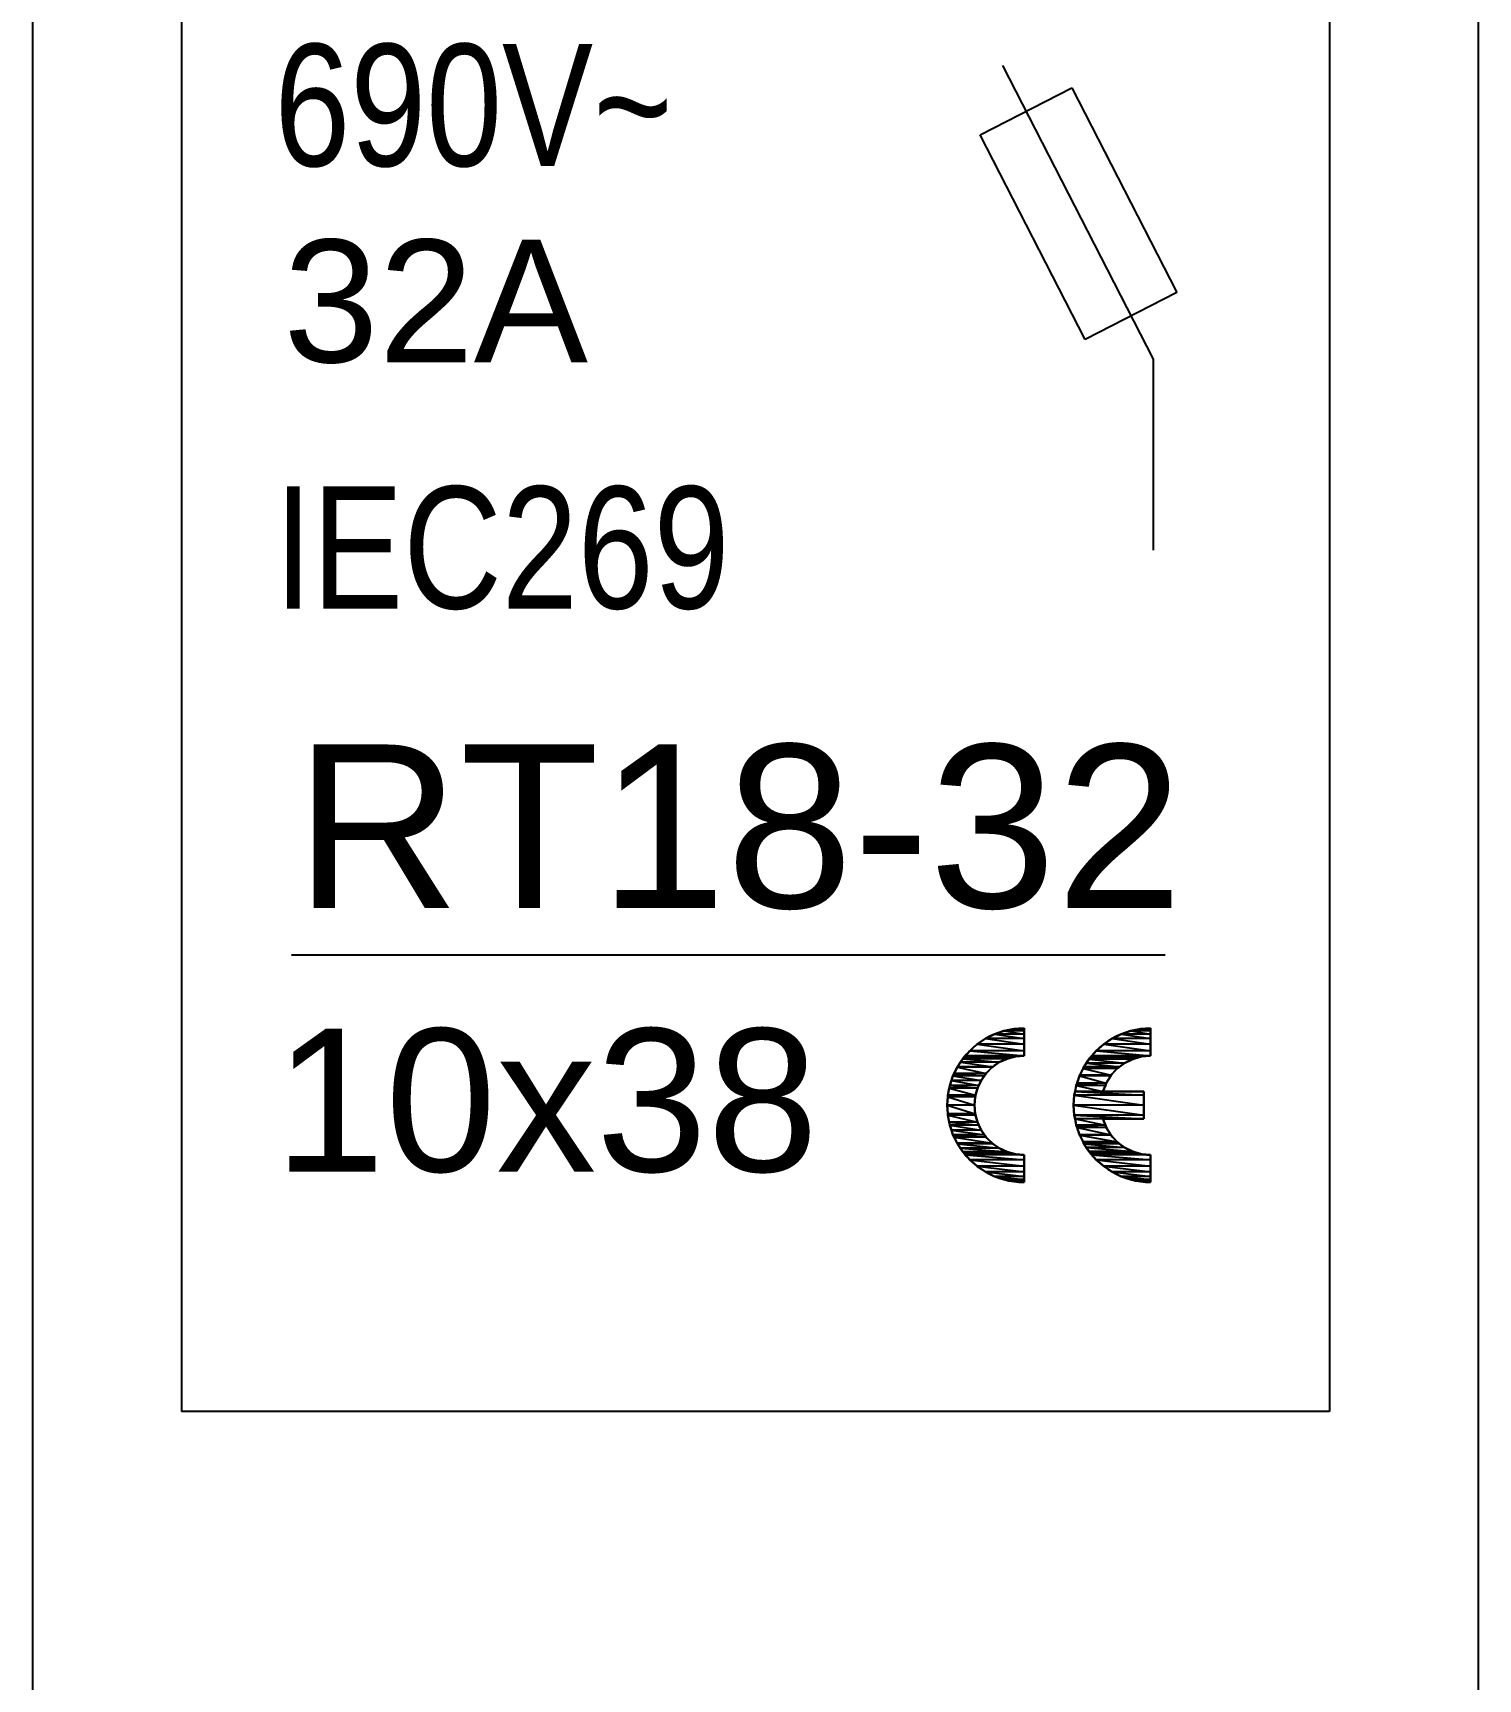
# Model space of a CAD drawing. Header units: millimetres. Extents: x 165 to 751, y 216 to 334.
# Drawn here: x 197.13 to 215.11, y 242.07 to 262.54 of the extents above; entities that cross this region are included whole.
import ezdxf

# ---------------------------------------------------------------- set-up
doc = ezdxf.new("R2010")
doc.units = ezdxf.units.MM
doc.layers.add('DUT', color=7, linetype='Continuous')
doc.styles.add('ARIAL', font='arial.ttf')

# ---------------------------------------------------------------- blocks, each defined once
blk = doc.blocks.new('*U1905')
for p, q in [((-8.986, 0), (-8.986, 79.4816)), ((8.986, 79.4816), (8.986, 0)), ((-7.1381, 51.8402), (-7.1381, 20.4526)), ((7.1382, 51.8402), (7.1382, 20.4526)), ((3.0698, 37.1903), (4.9464, 33.5372)), ((2.7926, 36.3277), (3.9324, 36.9133)), ((3.9324, 36.9133), (5.2409, 34.3662)), ((4.101, 33.7806), (2.7926, 36.3277)), ((5.2409, 34.3662), (4.101, 33.7806)), ((4.9464, 33.5372), (4.9464, 31.1634)), ((-5.7689, 26.1314), (5.0953, 26.1314)), ((3.0897, 25.1836), (3.03, 25.1655)), ((3.1505, 25.1981), (3.0897, 25.1836)), ((3.2126, 25.2084), (3.1505, 25.1981)), ((3.2756, 25.2147), (3.2126, 25.2084)), ((3.3395, 25.2167), (3.2756, 25.2147)), ((3.3395, 25.2167), (3.3395, 25.2167)), ((4.6632, 25.1836), (4.6035, 25.1655)), ((4.724, 25.1981), (4.6632, 25.1836)), ((4.7861, 25.2084), (4.724, 25.1981)), ((4.8491, 25.2147), (4.7861, 25.2084)), ((4.913, 25.2167), (4.8491, 25.2147)), ((4.913, 25.2167), (4.913, 25.2167)), ((2.7098, 24.9806), (2.6643, 24.938)), ((2.7579, 25.0199), (2.7098, 24.9806)), ((2.8083, 25.056), (2.7579, 25.0199)), ((2.861, 25.0885), (2.8083, 25.056)), ((2.9155, 25.1179), (2.861, 25.0885)), ((2.972, 25.1435), (2.9155, 25.1179)), ((3.03, 25.1655), (2.972, 25.1435)), ((4.2833, 24.9806), (4.2378, 24.938)), ((4.3314, 25.0199), (4.2833, 24.9806)), ((4.3818, 25.056), (4.3314, 25.0199)), ((4.4345, 25.0885), (4.3818, 25.056)), ((4.489, 25.1179), (4.4345, 25.0885)), ((4.5455, 25.1435), (4.489, 25.1179)), ((4.6035, 25.1655), (4.5455, 25.1435)), ((2.5445, 24.7926), (2.5109, 24.7383)), ((2.5814, 24.8439), (2.5445, 24.7926)), ((2.6213, 24.8925), (2.5814, 24.8439)), ((2.6643, 24.938), (2.6213, 24.8925)), ((2.9972, 24.773), (2.9647, 24.7497)), ((3.0312, 24.7939), (2.9972, 24.773)), ((3.0663, 24.8129), (3.0312, 24.7939)), ((3.1027, 24.8294), (3.0663, 24.8129)), ((3.1401, 24.8435), (3.1027, 24.8294)), ((3.1786, 24.8552), (3.1401, 24.8435)), ((3.2178, 24.8645), (3.1786, 24.8552)), ((3.2577, 24.8712), (3.2178, 24.8645)), ((3.2982, 24.8752), (3.2577, 24.8712)), ((3.3395, 24.8765), (3.2982, 24.8752)), ((3.3395, 24.8765), (3.3395, 24.8765)), ((4.1179, 24.7926), (4.0843, 24.7383)), ((4.1549, 24.8439), (4.1179, 24.7926)), ((4.1948, 24.8925), (4.1549, 24.8439)), ((4.2378, 24.938), (4.1948, 24.8925)), ((4.582, 24.7804), (4.5419, 24.7524)), ((4.6244, 24.8051), (4.582, 24.7804)), ((4.6687, 24.8264), (4.6244, 24.8051)), ((4.7149, 24.844), (4.6687, 24.8264)), ((4.7625, 24.8581), (4.7149, 24.844)), ((4.8116, 24.8683), (4.7625, 24.8581)), ((4.8617, 24.8745), (4.8116, 24.8683)), ((4.913, 24.8765), (4.8617, 24.8745)), ((4.913, 24.8765), (4.913, 24.8765)), ((2.4325, 24.5656), (2.4146, 24.5056)), ((2.4546, 24.6244), (2.4325, 24.5656)), ((2.4807, 24.6821), (2.4546, 24.6244)), ((2.5109, 24.7383), (2.4807, 24.6821)), ((2.5109, 24.7383), (2.5109, 24.7383)), ((2.8055, 24.5682), (2.786, 24.5321)), ((2.8271, 24.6033), (2.8055, 24.5682)), ((2.8055, 24.5682), (2.8055, 24.5682)), ((2.8509, 24.6363), (2.8271, 24.6033)), ((2.8767, 24.6677), (2.8509, 24.6363)), ((2.9044, 24.697), (2.8767, 24.6677)), ((2.9336, 24.7244), (2.9044, 24.697)), ((2.9647, 24.7497), (2.9336, 24.7244)), ((4.0059, 24.5656), (3.988, 24.5056)), ((4.028, 24.6244), (4.0059, 24.5656)), ((4.0541, 24.6821), (4.028, 24.6244)), ((4.0843, 24.7383), (4.0541, 24.6821)), ((4.0843, 24.7383), (4.0843, 24.7383)), ((4.3794, 24.5695), (4.3561, 24.5251)), ((4.4061, 24.6113), (4.3794, 24.5695)), ((4.4358, 24.6509), (4.4061, 24.6113)), ((4.4685, 24.6876), (4.4358, 24.6509)), ((4.5038, 24.7215), (4.4685, 24.6876)), ((4.5419, 24.7524), (4.5038, 24.7215)), ((2.3906, 24.3836), (2.3846, 24.3219)), ((2.4005, 24.445), (2.3906, 24.3836)), ((2.4146, 24.5056), (2.4005, 24.445)), ((2.7343, 24.3793), (2.728, 24.3397)), ((2.7434, 24.4183), (2.7343, 24.3793)), ((2.755, 24.457), (2.7434, 24.4183)), ((2.7692, 24.4949), (2.755, 24.457)), ((2.786, 24.5321), (2.7692, 24.4949)), ((3.964, 24.3836), (3.958, 24.3219)), ((3.9739, 24.445), (3.964, 24.3836)), ((3.988, 24.5056), (3.9739, 24.445)), ((4.3363, 24.4786), (4.3203, 24.4299)), ((4.3203, 24.4299), (4.8279, 24.4299)), ((4.3561, 24.5251), (4.3363, 24.4786)), ((4.8279, 24.4299), (4.8279, 24.0897)), ((2.3846, 24.3219), (2.3827, 24.2599)), ((2.3827, 24.2599), (2.3846, 24.1981)), ((2.3846, 24.1981), (2.3906, 24.1363)), ((2.7241, 24.2999), (2.7229, 24.26)), ((2.7229, 24.26), (2.7241, 24.2202)), ((2.728, 24.3397), (2.7241, 24.2999)), ((2.7241, 24.2202), (2.728, 24.1804)), ((2.728, 24.1804), (2.7343, 24.141)), ((3.958, 24.3219), (3.9561, 24.2599)), ((3.9561, 24.2599), (3.958, 24.1981)), ((3.958, 24.1981), (3.964, 24.1363)), ((2.3906, 24.1363), (2.4005, 24.0751)), ((2.4005, 24.0751), (2.4146, 24.0143)), ((2.4146, 24.0143), (2.4325, 23.9545)), ((2.4325, 23.9545), (2.4546, 23.8955)), ((2.7343, 24.141), (2.7434, 24.1017)), ((2.7434, 24.1017), (2.755, 24.0632)), ((2.755, 24.0632), (2.7692, 24.0252)), ((2.7692, 24.0252), (2.786, 23.988)), ((2.786, 23.988), (2.8055, 23.9516)), ((2.8055, 23.9516), (2.8055, 23.9516)), ((2.8055, 23.9516), (2.8271, 23.9168)), ((3.964, 24.1363), (3.9739, 24.0751)), ((3.9739, 24.0751), (3.988, 24.0143)), ((3.988, 24.0143), (4.0059, 23.9545)), ((4.0059, 23.9545), (4.028, 23.8955)), ((4.3203, 24.0897), (4.8279, 24.0897)), ((4.3203, 24.0897), (4.3203, 24.0897)), ((4.3203, 24.0897), (4.3363, 24.0413)), ((4.3363, 24.0413), (4.3561, 23.9948)), ((4.3561, 23.9948), (4.3794, 23.9506)), ((4.3794, 23.9506), (4.4061, 23.9086)), ((2.4546, 23.8955), (2.4807, 23.8379)), ((2.4807, 23.8379), (2.5109, 23.7814)), ((2.5109, 23.7814), (2.5109, 23.7814)), ((2.5109, 23.7814), (2.5445, 23.7273)), ((2.8271, 23.9168), (2.8509, 23.8837)), ((2.8509, 23.8837), (2.8767, 23.8525)), ((2.8767, 23.8525), (2.9044, 23.823)), ((2.9044, 23.823), (2.9336, 23.7957)), ((2.9336, 23.7957), (2.9647, 23.7703)), ((2.9647, 23.7703), (2.9972, 23.747)), ((2.9972, 23.747), (3.0312, 23.7259)), ((4.028, 23.8955), (4.0541, 23.8379)), ((4.0541, 23.8379), (4.0843, 23.7814)), ((4.0843, 23.7814), (4.0843, 23.7814)), ((4.0843, 23.7814), (4.1179, 23.7273)), ((4.4061, 23.9086), (4.4358, 23.8693)), ((4.4358, 23.8693), (4.4685, 23.8324)), ((4.4685, 23.8324), (4.5038, 23.7985)), ((4.5038, 23.7985), (4.5419, 23.7674)), ((4.5419, 23.7674), (4.582, 23.7396)), ((2.5445, 23.7273), (2.5814, 23.6759)), ((2.5814, 23.6759), (2.6213, 23.6274)), ((2.6213, 23.6274), (2.6643, 23.5818)), ((2.6643, 23.5818), (2.7098, 23.5395)), ((3.0312, 23.7259), (3.0663, 23.7071)), ((3.0663, 23.7071), (3.1027, 23.6906)), ((3.1027, 23.6906), (3.1401, 23.6765)), ((3.1401, 23.6765), (3.1786, 23.6646)), ((3.1786, 23.6646), (3.2178, 23.6555)), ((3.2178, 23.6555), (3.2577, 23.6487)), ((3.2577, 23.6487), (3.2982, 23.6447)), ((3.2982, 23.6447), (3.3395, 23.6432)), ((4.1179, 23.7273), (4.1549, 23.6759)), ((4.1549, 23.6759), (4.1948, 23.6274)), ((4.1948, 23.6274), (4.2378, 23.5818)), ((4.2378, 23.5818), (4.2833, 23.5395)), ((4.582, 23.7396), (4.6244, 23.7149)), ((4.6244, 23.7149), (4.6687, 23.6937)), ((4.6687, 23.6937), (4.7149, 23.6759)), ((4.7149, 23.6759), (4.7625, 23.6619)), ((4.7625, 23.6619), (4.8116, 23.6516)), ((4.8116, 23.6516), (4.8617, 23.6454)), ((4.8617, 23.6454), (4.913, 23.6432)), ((2.7098, 23.5395), (2.7579, 23.5001)), ((2.7579, 23.5001), (2.8083, 23.464)), ((2.8083, 23.464), (2.861, 23.4312)), ((2.861, 23.4312), (2.9155, 23.4021)), ((2.9155, 23.4021), (2.972, 23.3764)), ((2.972, 23.3764), (3.03, 23.3545)), ((3.03, 23.3545), (3.0897, 23.3362)), ((3.0897, 23.3362), (3.1505, 23.3219)), ((4.2833, 23.5395), (4.3314, 23.5001)), ((4.3314, 23.5001), (4.3818, 23.464)), ((4.3818, 23.464), (4.4345, 23.4312)), ((4.4345, 23.4312), (4.489, 23.4021)), ((4.489, 23.4021), (4.5455, 23.3764)), ((4.5455, 23.3764), (4.6035, 23.3545)), ((4.6035, 23.3545), (4.6632, 23.3362)), ((4.6632, 23.3362), (4.724, 23.3219)), ((3.1505, 23.3219), (3.2126, 23.3115)), ((3.2126, 23.3115), (3.2756, 23.3052)), ((3.2756, 23.3052), (3.3395, 23.303)), ((4.724, 23.3219), (4.7861, 23.3115)), ((4.7861, 23.3115), (4.8491, 23.3052)), ((4.8491, 23.3052), (4.913, 23.303)), ((7.1382, 20.4526), (-7.1381, 20.4526))]:
    blk.add_line(p, q)
at = {"color": 251}
for p, q in [((2.9734, 25.1438), (3.0919, 25.1841)), ((3.0919, 25.1841), (2.9734, 25.1438)), ((3.0919, 25.1841), (3.2146, 25.2085)), ((3.2146, 25.2085), (3.0919, 25.1841)), ((3.3395, 25.1841), (3.0919, 25.1841)), ((3.0919, 25.1841), (3.3395, 25.1438)), ((3.0919, 25.1841), (3.3395, 25.1438)), ((3.3395, 25.1841), (3.0919, 25.1841)), ((3.2146, 25.2085), (3.3395, 25.2167)), ((3.3395, 25.2167), (3.2146, 25.2085)), ((3.3395, 25.2085), (3.2146, 25.2085)), ((3.2146, 25.2085), (3.3395, 25.1841)), ((3.2146, 25.2085), (3.3395, 25.1841)), ((3.3395, 25.2085), (3.2146, 25.2085)), ((3.3395, 25.2167), (3.3395, 25.2085)), ((3.3395, 25.2085), (3.3395, 25.2167)), ((3.3395, 25.1841), (3.3395, 25.2085)), ((3.3395, 25.2085), (3.3395, 25.1841)), ((3.3395, 25.1438), (3.3395, 25.1841)), ((3.3395, 25.1841), (3.3395, 25.1438)), ((4.5468, 25.1438), (4.6653, 25.1841)), ((4.6653, 25.1841), (4.5468, 25.1438)), ((4.6653, 25.1841), (4.7881, 25.2085)), ((4.7881, 25.2085), (4.6653, 25.1841)), ((4.913, 25.1841), (4.6653, 25.1841)), ((4.6653, 25.1841), (4.913, 25.1438)), ((4.6653, 25.1841), (4.913, 25.1438)), ((4.913, 25.1841), (4.6653, 25.1841)), ((4.7881, 25.2085), (4.913, 25.2167)), ((4.913, 25.2167), (4.7881, 25.2085)), ((4.913, 25.2085), (4.7881, 25.2085)), ((4.7881, 25.2085), (4.913, 25.1841)), ((4.7881, 25.2085), (4.913, 25.1841)), ((4.913, 25.2085), (4.7881, 25.2085)), ((4.913, 25.2167), (4.913, 25.2085)), ((4.913, 25.2085), (4.913, 25.2167)), ((4.913, 25.1841), (4.913, 25.2085)), ((4.913, 25.2085), (4.913, 25.1841)), ((4.913, 25.1438), (4.913, 25.1841)), ((4.913, 25.1841), (4.913, 25.1438)), ((2.663, 24.9364), (2.7571, 25.0189)), ((2.7571, 25.0189), (2.663, 24.9364)), ((2.7571, 25.0189), (2.8611, 25.0885)), ((2.8611, 25.0885), (2.7571, 25.0189)), ((3.3395, 25.0189), (2.7571, 25.0189)), ((2.7571, 25.0189), (3.3395, 24.9364)), ((2.7571, 25.0189), (3.3395, 24.9364)), ((3.3395, 25.0189), (2.7571, 25.0189)), ((2.8611, 25.0885), (2.9734, 25.1438)), ((2.9734, 25.1438), (2.8611, 25.0885)), ((3.3395, 25.0885), (2.8611, 25.0885)), ((2.8611, 25.0885), (3.3395, 25.0189)), ((2.8611, 25.0885), (3.3395, 25.0189)), ((3.3395, 25.0885), (2.8611, 25.0885)), ((3.3395, 25.1438), (2.9734, 25.1438)), ((2.9734, 25.1438), (3.3395, 25.0885)), ((2.9734, 25.1438), (3.3395, 25.0885)), ((3.3395, 25.1438), (2.9734, 25.1438)), ((3.3395, 25.0885), (3.3395, 25.1438)), ((3.3395, 25.1438), (3.3395, 25.0885)), ((3.3395, 25.0189), (3.3395, 25.0885)), ((3.3395, 25.0885), (3.3395, 25.0189)), ((3.3395, 24.9364), (3.3395, 25.0189)), ((3.3395, 25.0189), (3.3395, 24.9364)), ((4.2364, 24.9364), (4.3305, 25.0189)), ((4.3305, 25.0189), (4.2364, 24.9364)), ((4.3305, 25.0189), (4.4345, 25.0885)), ((4.4345, 25.0885), (4.3305, 25.0189)), ((4.913, 25.0189), (4.3305, 25.0189)), ((4.3305, 25.0189), (4.913, 24.9364)), ((4.3305, 25.0189), (4.913, 24.9364)), ((4.913, 25.0189), (4.3305, 25.0189)), ((4.4345, 25.0885), (4.5468, 25.1438)), ((4.5468, 25.1438), (4.4345, 25.0885)), ((4.913, 25.0885), (4.4345, 25.0885)), ((4.4345, 25.0885), (4.913, 25.0189)), ((4.4345, 25.0885), (4.913, 25.0189)), ((4.913, 25.0885), (4.4345, 25.0885)), ((4.913, 25.1438), (4.5468, 25.1438)), ((4.5468, 25.1438), (4.913, 25.0885)), ((4.5468, 25.1438), (4.913, 25.0885)), ((4.913, 25.1438), (4.5468, 25.1438)), ((4.913, 25.0885), (4.913, 25.1438)), ((4.913, 25.1438), (4.913, 25.0885)), ((4.913, 25.0189), (4.913, 25.0885)), ((4.913, 25.0885), (4.913, 25.0189)), ((4.913, 24.9364), (4.913, 25.0189)), ((4.913, 25.0189), (4.913, 24.9364)), ((2.5109, 24.7383), (2.5481, 24.7939)), ((2.5481, 24.7939), (2.5109, 24.7383)), ((2.5481, 24.7939), (2.5784, 24.8393)), ((2.5784, 24.8393), (2.5481, 24.7939)), ((3.0312, 24.7939), (2.5481, 24.7939)), ((2.5481, 24.7939), (2.9518, 24.7383)), ((2.5481, 24.7939), (2.9518, 24.7383)), ((3.0312, 24.7939), (2.5481, 24.7939)), ((2.5784, 24.8393), (2.5804, 24.8423)), ((2.5804, 24.8423), (2.5784, 24.8393)), ((3.1286, 24.8393), (2.5784, 24.8393)), ((2.5784, 24.8393), (3.0312, 24.7939)), ((2.5784, 24.8393), (3.0312, 24.7939)), ((3.1286, 24.8393), (2.5784, 24.8393)), ((2.5804, 24.8423), (2.6022, 24.8671)), ((2.6022, 24.8671), (2.5804, 24.8423)), ((3.14, 24.8423), (2.5804, 24.8423)), ((2.5804, 24.8423), (3.1286, 24.8393)), ((2.5804, 24.8423), (3.1286, 24.8393)), ((3.14, 24.8423), (2.5804, 24.8423)), ((2.6022, 24.8671), (2.6104, 24.8765)), ((2.6104, 24.8765), (2.6022, 24.8671)), ((3.2325, 24.8671), (2.6022, 24.8671)), ((2.6022, 24.8671), (3.14, 24.8423)), ((2.6022, 24.8671), (3.14, 24.8423)), ((3.2325, 24.8671), (2.6022, 24.8671)), ((2.6104, 24.8765), (2.663, 24.9364)), ((2.663, 24.9364), (2.6104, 24.8765)), ((3.3395, 24.8765), (2.6104, 24.8765)), ((2.6104, 24.8765), (3.2325, 24.8671)), ((2.6104, 24.8765), (3.2325, 24.8671)), ((3.3395, 24.8765), (2.6104, 24.8765)), ((3.3395, 24.9364), (2.663, 24.9364)), ((2.663, 24.9364), (3.3395, 24.8765)), ((2.663, 24.9364), (3.3395, 24.8765)), ((3.3395, 24.9364), (2.663, 24.9364)), ((2.9518, 24.7383), (3.0312, 24.7939)), ((3.0312, 24.7939), (2.9518, 24.7383)), ((3.0312, 24.7939), (3.1286, 24.8393)), ((3.1286, 24.8393), (3.0312, 24.7939)), ((3.1286, 24.8393), (3.14, 24.8423)), ((3.14, 24.8423), (3.1286, 24.8393)), ((3.14, 24.8423), (3.2325, 24.8671)), ((3.2325, 24.8671), (3.14, 24.8423)), ((3.2325, 24.8671), (3.3395, 24.8765)), ((3.3395, 24.8765), (3.2325, 24.8671)), ((3.3395, 24.8765), (3.3395, 24.9364)), ((3.3395, 24.9364), (3.3395, 24.8765)), ((4.0843, 24.7383), (4.1152, 24.7844)), ((4.1152, 24.7844), (4.0843, 24.7383)), ((4.1152, 24.7844), (4.149, 24.835)), ((4.149, 24.835), (4.1152, 24.7844)), ((4.5889, 24.7844), (4.1152, 24.7844)), ((4.1152, 24.7844), (4.5276, 24.7383)), ((4.1152, 24.7844), (4.5276, 24.7383)), ((4.5889, 24.7844), (4.1152, 24.7844)), ((4.149, 24.835), (4.1539, 24.8423)), ((4.1539, 24.8423), (4.149, 24.835)), ((4.6906, 24.835), (4.149, 24.835)), ((4.149, 24.835), (4.5889, 24.7844)), ((4.149, 24.835), (4.5889, 24.7844)), ((4.6906, 24.835), (4.149, 24.835)), ((4.1539, 24.8423), (4.1746, 24.866)), ((4.1746, 24.866), (4.1539, 24.8423)), ((4.7165, 24.8423), (4.1539, 24.8423)), ((4.1539, 24.8423), (4.6906, 24.835)), ((4.1539, 24.8423), (4.6906, 24.835)), ((4.7165, 24.8423), (4.1539, 24.8423)), ((4.1746, 24.866), (4.1838, 24.8765)), ((4.1838, 24.8765), (4.1746, 24.866)), ((4.7999, 24.866), (4.1746, 24.866)), ((4.1746, 24.866), (4.7165, 24.8423)), ((4.1746, 24.866), (4.7165, 24.8423)), ((4.7999, 24.866), (4.1746, 24.866)), ((4.1838, 24.8765), (4.2364, 24.9364)), ((4.2364, 24.9364), (4.1838, 24.8765)), ((4.913, 24.8765), (4.1838, 24.8765)), ((4.1838, 24.8765), (4.7999, 24.866)), ((4.1838, 24.8765), (4.7999, 24.866)), ((4.913, 24.8765), (4.1838, 24.8765)), ((4.913, 24.9364), (4.2364, 24.9364)), ((4.2364, 24.9364), (4.913, 24.8765)), ((4.2364, 24.9364), (4.913, 24.8765)), ((4.913, 24.9364), (4.2364, 24.9364)), ((4.5276, 24.7383), (4.5889, 24.7844)), ((4.5889, 24.7844), (4.5276, 24.7383)), ((4.5889, 24.7844), (4.6906, 24.835)), ((4.6906, 24.835), (4.5889, 24.7844)), ((4.6906, 24.835), (4.7165, 24.8423)), ((4.7165, 24.8423), (4.6906, 24.835)), ((4.7165, 24.8423), (4.7999, 24.866)), ((4.7999, 24.866), (4.7165, 24.8423)), ((4.7999, 24.866), (4.913, 24.8765)), ((4.913, 24.8765), (4.7999, 24.866)), ((4.913, 24.8765), (4.913, 24.9364)), ((4.913, 24.9364), (4.913, 24.8765)), ((2.4153, 24.5075), (2.4359, 24.5682)), ((2.4359, 24.5682), (2.4153, 24.5075)), ((2.4359, 24.5682), (2.4556, 24.626)), ((2.4556, 24.626), (2.4359, 24.5682)), ((2.8055, 24.5682), (2.4359, 24.5682)), ((2.4359, 24.5682), (2.7772, 24.5075)), ((2.4359, 24.5682), (2.7772, 24.5075)), ((2.8055, 24.5682), (2.4359, 24.5682)), ((2.4556, 24.626), (2.4705, 24.6562)), ((2.4705, 24.6562), (2.4556, 24.626)), ((2.846, 24.626), (2.4556, 24.626)), ((2.4556, 24.626), (2.8055, 24.5682)), ((2.4556, 24.626), (2.8055, 24.5682)), ((2.846, 24.626), (2.4556, 24.626)), ((2.4705, 24.6562), (2.5079, 24.7322)), ((2.5079, 24.7322), (2.4705, 24.6562)), ((2.8672, 24.6562), (2.4705, 24.6562)), ((2.4705, 24.6562), (2.846, 24.626)), ((2.4705, 24.6562), (2.846, 24.626)), ((2.8672, 24.6562), (2.4705, 24.6562)), ((2.5079, 24.7322), (2.5109, 24.7383)), ((2.5109, 24.7383), (2.5079, 24.7322)), ((2.9432, 24.7322), (2.5079, 24.7322)), ((2.5079, 24.7322), (2.8672, 24.6562)), ((2.5079, 24.7322), (2.8672, 24.6562)), ((2.9432, 24.7322), (2.5079, 24.7322)), ((2.9518, 24.7383), (2.5109, 24.7383)), ((2.5109, 24.7383), (2.9432, 24.7322)), ((2.5109, 24.7383), (2.9432, 24.7322)), ((2.9518, 24.7383), (2.5109, 24.7383)), ((2.7772, 24.5075), (2.8055, 24.5682)), ((2.8055, 24.5682), (2.7772, 24.5075)), ((2.8055, 24.5682), (2.846, 24.626)), ((2.846, 24.626), (2.8055, 24.5682)), ((2.846, 24.626), (2.8672, 24.6562)), ((2.8672, 24.6562), (2.846, 24.626)), ((2.8672, 24.6562), (2.9432, 24.7322)), ((2.9432, 24.7322), (2.8672, 24.6562)), ((2.9432, 24.7322), (2.9518, 24.7383)), ((2.9518, 24.7383), (2.9432, 24.7322)), ((3.9984, 24.5358), (4.029, 24.626)), ((4.029, 24.626), (3.9984, 24.5358)), ((4.029, 24.626), (4.0321, 24.6323)), ((4.0321, 24.6323), (4.029, 24.626)), ((4.4176, 24.626), (4.029, 24.626)), ((4.029, 24.626), (4.3615, 24.5358)), ((4.029, 24.626), (4.3615, 24.5358)), ((4.4176, 24.626), (4.029, 24.626)), ((4.0321, 24.6323), (4.0734, 24.7161)), ((4.0734, 24.7161), (4.0321, 24.6323)), ((4.4215, 24.6323), (4.0321, 24.6323)), ((4.0321, 24.6323), (4.4176, 24.626)), ((4.0321, 24.6323), (4.4176, 24.626)), ((4.4215, 24.6323), (4.0321, 24.6323)), ((4.0734, 24.7161), (4.0843, 24.7383)), ((4.0843, 24.7383), (4.0734, 24.7161)), ((4.4982, 24.7161), (4.0734, 24.7161)), ((4.0734, 24.7161), (4.4215, 24.6323)), ((4.0734, 24.7161), (4.4215, 24.6323)), ((4.4982, 24.7161), (4.0734, 24.7161)), ((4.5276, 24.7383), (4.0843, 24.7383)), ((4.0843, 24.7383), (4.4982, 24.7161)), ((4.0843, 24.7383), (4.4982, 24.7161)), ((4.5276, 24.7383), (4.0843, 24.7383)), ((4.3615, 24.5358), (4.4176, 24.626)), ((4.4176, 24.626), (4.3615, 24.5358)), ((4.4176, 24.626), (4.4215, 24.6323)), ((4.4215, 24.6323), (4.4176, 24.626)), ((4.4215, 24.6323), (4.4982, 24.7161)), ((4.4982, 24.7161), (4.4215, 24.6323)), ((4.4982, 24.7161), (4.5276, 24.7383)), ((4.5276, 24.7383), (4.4982, 24.7161)), ((2.3827, 24.2599), (2.3897, 24.3669)), ((2.3897, 24.3669), (2.3827, 24.2599)), ((2.3897, 24.3669), (2.3909, 24.3847)), ((2.3909, 24.3847), (2.3897, 24.3669)), ((2.7323, 24.3669), (2.3897, 24.3669)), ((2.3897, 24.3669), (2.7229, 24.2599)), ((2.3897, 24.3669), (2.7229, 24.2599)), ((2.7323, 24.3669), (2.3897, 24.3669)), ((2.3909, 24.3847), (2.408, 24.4707)), ((2.408, 24.4707), (2.3909, 24.3847)), ((2.737, 24.3847), (2.3909, 24.3847)), ((2.3909, 24.3847), (2.7323, 24.3669)), ((2.3909, 24.3847), (2.7323, 24.3669)), ((2.737, 24.3847), (2.3909, 24.3847)), ((2.408, 24.4707), (2.4153, 24.5075)), ((2.4153, 24.5075), (2.408, 24.4707)), ((2.7601, 24.4707), (2.408, 24.4707)), ((2.408, 24.4707), (2.737, 24.3847)), ((2.408, 24.4707), (2.737, 24.3847)), ((2.7601, 24.4707), (2.408, 24.4707)), ((2.7772, 24.5075), (2.4153, 24.5075)), ((2.4153, 24.5075), (2.7601, 24.4707)), ((2.4153, 24.5075), (2.7601, 24.4707)), ((2.7772, 24.5075), (2.4153, 24.5075)), ((2.7229, 24.2599), (2.7323, 24.3669)), ((2.7323, 24.3669), (2.7229, 24.2599)), ((2.7323, 24.3669), (2.737, 24.3847)), ((2.737, 24.3847), (2.7323, 24.3669)), ((2.737, 24.3847), (2.7601, 24.4707)), ((2.7601, 24.4707), (2.737, 24.3847)), ((2.7601, 24.4707), (2.7772, 24.5075)), ((2.7772, 24.5075), (2.7601, 24.4707)), ((3.9562, 24.2599), (3.9643, 24.3847)), ((3.9643, 24.3847), (3.9562, 24.2599)), ((3.9643, 24.3847), (3.9733, 24.4299)), ((3.9733, 24.4299), (3.9643, 24.3847)), ((4.8279, 24.3847), (3.9643, 24.3847)), ((3.9643, 24.3847), (4.8279, 24.2599)), ((3.9643, 24.3847), (4.8279, 24.2599)), ((4.8279, 24.3847), (3.9643, 24.3847)), ((3.9733, 24.4299), (3.9888, 24.5075)), ((3.9888, 24.5075), (3.9733, 24.4299)), ((4.3203, 24.4299), (3.9733, 24.4299)), ((3.9733, 24.4299), (4.8279, 24.3847)), ((3.9733, 24.4299), (4.8279, 24.3847)), ((4.8279, 24.4299), (3.9733, 24.4299)), ((3.9888, 24.5075), (3.9984, 24.5358)), ((3.9984, 24.5358), (3.9888, 24.5075)), ((4.3505, 24.5075), (3.9888, 24.5075)), ((3.9888, 24.5075), (4.3203, 24.4299)), ((3.9888, 24.5075), (4.3203, 24.4299)), ((4.3505, 24.5075), (3.9888, 24.5075)), ((4.3615, 24.5358), (3.9984, 24.5358)), ((3.9984, 24.5358), (4.3505, 24.5075)), ((3.9984, 24.5358), (4.3505, 24.5075)), ((4.3615, 24.5358), (3.9984, 24.5358)), ((4.3203, 24.4299), (4.3505, 24.5075)), ((4.3505, 24.5075), (4.3203, 24.4299)), ((4.3203, 24.4299), (4.8279, 24.4299)), ((4.3203, 24.4299), (4.3203, 24.4299)), ((4.3203, 24.4299), (4.8279, 24.4299)), ((4.3505, 24.5075), (4.3615, 24.5358)), ((4.3615, 24.5358), (4.3505, 24.5075)), ((4.8279, 24.3847), (4.8279, 24.4299)), ((4.8279, 24.4299), (4.8279, 24.3847)), ((4.8279, 24.2599), (4.8279, 24.3847)), ((4.8279, 24.3847), (4.8279, 24.2599)), ((2.7229, 24.2599), (2.3827, 24.2599)), ((2.3827, 24.2599), (2.7323, 24.1528)), ((2.3897, 24.1528), (2.3827, 24.2599)), ((2.3827, 24.2599), (2.7323, 24.1528)), ((2.7229, 24.2599), (2.3827, 24.2599)), ((2.3827, 24.2599), (2.3897, 24.1528)), ((2.7323, 24.1528), (2.7229, 24.2599)), ((2.7229, 24.2599), (2.7323, 24.1528)), ((4.8279, 24.2599), (3.9562, 24.2599)), ((3.9562, 24.2599), (4.8279, 24.135)), ((3.9643, 24.135), (3.9562, 24.2599)), ((3.9562, 24.2599), (4.8279, 24.135)), ((4.8279, 24.2599), (3.9562, 24.2599)), ((3.9562, 24.2599), (3.9643, 24.135)), ((4.8279, 24.135), (4.8279, 24.2599)), ((4.8279, 24.2599), (4.8279, 24.135)), ((2.7323, 24.1528), (2.3897, 24.1528)), ((2.3897, 24.1528), (2.737, 24.135)), ((2.3909, 24.135), (2.3897, 24.1528)), ((2.3897, 24.1528), (2.737, 24.135)), ((2.7323, 24.1528), (2.3897, 24.1528)), ((2.3897, 24.1528), (2.3909, 24.135)), ((2.737, 24.135), (2.3909, 24.135)), ((2.3909, 24.135), (2.7601, 24.049)), ((2.408, 24.049), (2.3909, 24.135)), ((2.3909, 24.135), (2.7601, 24.049)), ((2.737, 24.135), (2.3909, 24.135)), ((2.3909, 24.135), (2.408, 24.049)), ((2.7601, 24.049), (2.408, 24.049)), ((2.408, 24.049), (2.7772, 24.0122)), ((2.4153, 24.0122), (2.408, 24.049)), ((2.408, 24.049), (2.7772, 24.0122)), ((2.7601, 24.049), (2.408, 24.049)), ((2.408, 24.049), (2.4153, 24.0122)), ((2.7772, 24.0122), (2.4153, 24.0122)), ((2.4153, 24.0122), (2.8055, 23.9516)), ((2.4359, 23.9516), (2.4153, 24.0122)), ((2.4153, 24.0122), (2.8055, 23.9516)), ((2.7772, 24.0122), (2.4153, 24.0122)), ((2.4153, 24.0122), (2.4359, 23.9516)), ((2.8055, 23.9516), (2.4359, 23.9516)), ((2.4359, 23.9516), (2.846, 23.8937)), ((2.4556, 23.8937), (2.4359, 23.9516)), ((2.4359, 23.9516), (2.846, 23.8937)), ((2.8055, 23.9516), (2.4359, 23.9516)), ((2.4359, 23.9516), (2.4556, 23.8937)), ((2.737, 24.135), (2.7323, 24.1528)), ((2.7323, 24.1528), (2.737, 24.135)), ((2.7601, 24.049), (2.737, 24.135)), ((2.737, 24.135), (2.7601, 24.049)), ((2.7772, 24.0122), (2.7601, 24.049)), ((2.7601, 24.049), (2.7772, 24.0122)), ((2.8055, 23.9516), (2.7772, 24.0122)), ((2.7772, 24.0122), (2.8055, 23.9516)), ((2.846, 23.8937), (2.8055, 23.9516)), ((2.8055, 23.9516), (2.846, 23.8937)), ((4.8279, 24.135), (3.9643, 24.135)), ((3.9643, 24.135), (4.8279, 24.0897)), ((3.9733, 24.0897), (3.9643, 24.135)), ((3.9643, 24.135), (4.8279, 24.0897)), ((4.8279, 24.135), (3.9643, 24.135)), ((3.9643, 24.135), (3.9733, 24.0897)), ((4.8279, 24.0897), (3.9733, 24.0897)), ((3.9733, 24.0897), (4.3505, 24.0122)), ((3.9888, 24.0122), (3.9733, 24.0897)), ((3.9733, 24.0897), (4.3505, 24.0122)), ((4.3203, 24.0897), (3.9733, 24.0897)), ((3.9733, 24.0897), (3.9888, 24.0122)), ((4.3505, 24.0122), (3.9888, 24.0122)), ((3.9888, 24.0122), (4.3615, 23.9839)), ((3.9984, 23.9839), (3.9888, 24.0122)), ((3.9888, 24.0122), (4.3615, 23.9839)), ((4.3505, 24.0122), (3.9888, 24.0122)), ((3.9888, 24.0122), (3.9984, 23.9839)), ((4.3615, 23.9839), (3.9984, 23.9839)), ((3.9984, 23.9839), (4.4176, 23.8937)), ((4.029, 23.8937), (3.9984, 23.9839)), ((3.9984, 23.9839), (4.4176, 23.8937)), ((4.3615, 23.9839), (3.9984, 23.9839)), ((3.9984, 23.9839), (4.029, 23.8937)), ((4.3203, 24.0897), (4.8279, 24.0897)), ((4.3203, 24.0897), (4.3203, 24.0897)), ((4.3505, 24.0122), (4.3203, 24.0897)), ((4.3203, 24.0897), (4.8279, 24.0897)), ((4.3203, 24.0897), (4.3505, 24.0122)), ((4.3615, 23.9839), (4.3505, 24.0122)), ((4.3505, 24.0122), (4.3615, 23.9839)), ((4.4176, 23.8937), (4.3615, 23.9839)), ((4.3615, 23.9839), (4.4176, 23.8937)), ((4.8279, 24.0897), (4.8279, 24.135)), ((4.8279, 24.135), (4.8279, 24.0897)), ((2.846, 23.8937), (2.4556, 23.8937)), ((2.4556, 23.8937), (2.8672, 23.8635)), ((2.4705, 23.8635), (2.4556, 23.8937)), ((2.4556, 23.8937), (2.8672, 23.8635)), ((2.846, 23.8937), (2.4556, 23.8937)), ((2.4556, 23.8937), (2.4705, 23.8635)), ((2.8672, 23.8635), (2.4705, 23.8635)), ((2.4705, 23.8635), (2.9432, 23.7875)), ((2.5079, 23.7875), (2.4705, 23.8635)), ((2.4705, 23.8635), (2.9432, 23.7875)), ((2.8672, 23.8635), (2.4705, 23.8635)), ((2.4705, 23.8635), (2.5079, 23.7875)), ((2.9432, 23.7875), (2.5079, 23.7875)), ((2.5079, 23.7875), (2.9518, 23.7814)), ((2.5109, 23.7814), (2.5079, 23.7875)), ((2.5079, 23.7875), (2.9518, 23.7814)), ((2.9432, 23.7875), (2.5079, 23.7875)), ((2.5079, 23.7875), (2.5109, 23.7814)), ((2.9518, 23.7814), (2.5109, 23.7814)), ((2.5109, 23.7814), (3.0312, 23.7259)), ((2.5481, 23.7259), (2.5109, 23.7814)), ((2.5109, 23.7814), (3.0312, 23.7259)), ((2.9518, 23.7814), (2.5109, 23.7814)), ((2.5109, 23.7814), (2.5481, 23.7259)), ((2.8672, 23.8635), (2.846, 23.8937)), ((2.846, 23.8937), (2.8672, 23.8635)), ((2.9432, 23.7875), (2.8672, 23.8635)), ((2.8672, 23.8635), (2.9432, 23.7875)), ((2.9518, 23.7814), (2.9432, 23.7875)), ((2.9432, 23.7875), (2.9518, 23.7814)), ((3.0312, 23.7259), (2.9518, 23.7814)), ((2.9518, 23.7814), (3.0312, 23.7259)), ((4.4176, 23.8937), (4.029, 23.8937)), ((4.029, 23.8937), (4.4215, 23.8875)), ((4.0321, 23.8875), (4.029, 23.8937)), ((4.029, 23.8937), (4.4215, 23.8875)), ((4.4176, 23.8937), (4.029, 23.8937)), ((4.029, 23.8937), (4.0321, 23.8875)), ((4.4215, 23.8875), (4.0321, 23.8875)), ((4.0321, 23.8875), (4.4982, 23.8036)), ((4.0734, 23.8036), (4.0321, 23.8875)), ((4.0321, 23.8875), (4.4982, 23.8036)), ((4.4215, 23.8875), (4.0321, 23.8875)), ((4.0321, 23.8875), (4.0734, 23.8036)), ((4.4982, 23.8036), (4.0734, 23.8036)), ((4.0734, 23.8036), (4.5276, 23.7814)), ((4.0843, 23.7814), (4.0734, 23.8036)), ((4.0734, 23.8036), (4.5276, 23.7814)), ((4.4982, 23.8036), (4.0734, 23.8036)), ((4.0734, 23.8036), (4.0843, 23.7814)), ((4.5276, 23.7814), (4.0843, 23.7814)), ((4.0843, 23.7814), (4.5889, 23.7353)), ((4.1152, 23.7353), (4.0843, 23.7814)), ((4.0843, 23.7814), (4.5889, 23.7353)), ((4.5276, 23.7814), (4.0843, 23.7814)), ((4.0843, 23.7814), (4.1152, 23.7353)), ((4.4215, 23.8875), (4.4176, 23.8937)), ((4.4176, 23.8937), (4.4215, 23.8875)), ((4.4982, 23.8036), (4.4215, 23.8875)), ((4.4215, 23.8875), (4.4982, 23.8036)), ((4.5276, 23.7814), (4.4982, 23.8036)), ((4.4982, 23.8036), (4.5276, 23.7814)), ((4.5889, 23.7353), (4.5276, 23.7814)), ((4.5276, 23.7814), (4.5889, 23.7353)), ((3.0312, 23.7259), (2.5481, 23.7259)), ((2.5481, 23.7259), (3.1286, 23.6804)), ((2.5784, 23.6804), (2.5481, 23.7259)), ((2.5481, 23.7259), (3.1286, 23.6804)), ((3.0312, 23.7259), (2.5481, 23.7259)), ((2.5481, 23.7259), (2.5784, 23.6804)), ((3.1286, 23.6804), (2.5784, 23.6804)), ((2.5784, 23.6804), (3.14, 23.6774)), ((2.5804, 23.6774), (2.5784, 23.6804)), ((2.5784, 23.6804), (3.14, 23.6774)), ((3.1286, 23.6804), (2.5784, 23.6804)), ((2.5784, 23.6804), (2.5804, 23.6774)), ((3.14, 23.6774), (2.5804, 23.6774)), ((2.5804, 23.6774), (3.2325, 23.6526)), ((2.6022, 23.6526), (2.5804, 23.6774)), ((2.5804, 23.6774), (3.2325, 23.6526)), ((3.14, 23.6774), (2.5804, 23.6774)), ((2.5804, 23.6774), (2.6022, 23.6526)), ((3.2325, 23.6526), (2.6022, 23.6526)), ((2.6022, 23.6526), (3.3395, 23.6432)), ((2.6104, 23.6432), (2.6022, 23.6526)), ((2.6022, 23.6526), (3.3395, 23.6432)), ((3.2325, 23.6526), (2.6022, 23.6526)), ((2.6022, 23.6526), (2.6104, 23.6432)), ((3.3395, 23.6432), (2.6104, 23.6432)), ((2.6104, 23.6432), (3.3395, 23.5833)), ((2.663, 23.5833), (2.6104, 23.6432)), ((2.6104, 23.6432), (3.3395, 23.5833)), ((3.3395, 23.6432), (2.6104, 23.6432)), ((2.6104, 23.6432), (2.663, 23.5833)), ((3.3395, 23.5833), (2.663, 23.5833)), ((2.663, 23.5833), (3.3395, 23.5008)), ((2.7571, 23.5008), (2.663, 23.5833)), ((2.663, 23.5833), (3.3395, 23.5008)), ((3.3395, 23.5833), (2.663, 23.5833)), ((2.663, 23.5833), (2.7571, 23.5008)), ((3.1286, 23.6804), (3.0312, 23.7259)), ((3.0312, 23.7259), (3.1286, 23.6804)), ((3.14, 23.6774), (3.1286, 23.6804)), ((3.1286, 23.6804), (3.14, 23.6774)), ((3.2325, 23.6526), (3.14, 23.6774)), ((3.14, 23.6774), (3.2325, 23.6526)), ((3.3395, 23.6432), (3.2325, 23.6526)), ((3.2325, 23.6526), (3.3395, 23.6432)), ((3.3395, 23.5833), (3.3395, 23.6432)), ((3.3395, 23.6432), (3.3395, 23.5833)), ((3.3395, 23.5008), (3.3395, 23.5833)), ((3.3395, 23.5833), (3.3395, 23.5008)), ((4.5889, 23.7353), (4.1152, 23.7353)), ((4.1152, 23.7353), (4.6906, 23.6847)), ((4.149, 23.6847), (4.1152, 23.7353)), ((4.1152, 23.7353), (4.6906, 23.6847)), ((4.5889, 23.7353), (4.1152, 23.7353)), ((4.1152, 23.7353), (4.149, 23.6847)), ((4.6906, 23.6847), (4.149, 23.6847)), ((4.149, 23.6847), (4.7165, 23.6774)), ((4.1539, 23.6774), (4.149, 23.6847)), ((4.149, 23.6847), (4.7165, 23.6774)), ((4.6906, 23.6847), (4.149, 23.6847)), ((4.149, 23.6847), (4.1539, 23.6774)), ((4.7165, 23.6774), (4.1539, 23.6774)), ((4.1539, 23.6774), (4.7999, 23.6537)), ((4.1746, 23.6537), (4.1539, 23.6774)), ((4.1539, 23.6774), (4.7999, 23.6537)), ((4.7165, 23.6774), (4.1539, 23.6774)), ((4.1539, 23.6774), (4.1746, 23.6537)), ((4.7999, 23.6537), (4.1746, 23.6537)), ((4.1746, 23.6537), (4.913, 23.6432)), ((4.1838, 23.6432), (4.1746, 23.6537)), ((4.1746, 23.6537), (4.913, 23.6432)), ((4.7999, 23.6537), (4.1746, 23.6537)), ((4.1746, 23.6537), (4.1838, 23.6432)), ((4.913, 23.6432), (4.1838, 23.6432)), ((4.1838, 23.6432), (4.913, 23.5833)), ((4.2364, 23.5833), (4.1838, 23.6432)), ((4.1838, 23.6432), (4.913, 23.5833)), ((4.913, 23.6432), (4.1838, 23.6432)), ((4.1838, 23.6432), (4.2364, 23.5833)), ((4.913, 23.5833), (4.2364, 23.5833)), ((4.2364, 23.5833), (4.913, 23.5008)), ((4.3305, 23.5008), (4.2364, 23.5833)), ((4.2364, 23.5833), (4.913, 23.5008)), ((4.913, 23.5833), (4.2364, 23.5833)), ((4.2364, 23.5833), (4.3305, 23.5008)), ((4.6906, 23.6847), (4.5889, 23.7353)), ((4.5889, 23.7353), (4.6906, 23.6847)), ((4.7165, 23.6774), (4.6906, 23.6847)), ((4.6906, 23.6847), (4.7165, 23.6774)), ((4.7999, 23.6537), (4.7165, 23.6774)), ((4.7165, 23.6774), (4.7999, 23.6537)), ((4.913, 23.6432), (4.7999, 23.6537)), ((4.7999, 23.6537), (4.913, 23.6432)), ((4.913, 23.5833), (4.913, 23.6432)), ((4.913, 23.6432), (4.913, 23.5833)), ((4.913, 23.5008), (4.913, 23.5833)), ((4.913, 23.5833), (4.913, 23.5008)), ((3.3395, 23.5008), (2.7571, 23.5008)), ((2.7571, 23.5008), (3.3395, 23.4312)), ((2.8611, 23.4312), (2.7571, 23.5008)), ((2.7571, 23.5008), (3.3395, 23.4312)), ((3.3395, 23.5008), (2.7571, 23.5008)), ((2.7571, 23.5008), (2.8611, 23.4312)), ((3.3395, 23.4312), (2.8611, 23.4312)), ((2.8611, 23.4312), (3.3395, 23.3759)), ((2.9734, 23.3759), (2.8611, 23.4312)), ((2.8611, 23.4312), (3.3395, 23.3759)), ((3.3395, 23.4312), (2.8611, 23.4312)), ((2.8611, 23.4312), (2.9734, 23.3759)), ((3.3395, 23.3759), (2.9734, 23.3759)), ((2.9734, 23.3759), (3.3395, 23.3356)), ((3.0919, 23.3356), (2.9734, 23.3759)), ((2.9734, 23.3759), (3.3395, 23.3356)), ((3.3395, 23.3759), (2.9734, 23.3759)), ((2.9734, 23.3759), (3.0919, 23.3356)), ((3.3395, 23.4312), (3.3395, 23.5008)), ((3.3395, 23.5008), (3.3395, 23.4312)), ((3.3395, 23.3759), (3.3395, 23.4312)), ((3.3395, 23.4312), (3.3395, 23.3759)), ((3.3395, 23.3356), (3.3395, 23.3759)), ((3.3395, 23.3759), (3.3395, 23.3356)), ((4.913, 23.5008), (4.3305, 23.5008)), ((4.3305, 23.5008), (4.913, 23.4312)), ((4.4345, 23.4312), (4.3305, 23.5008)), ((4.3305, 23.5008), (4.913, 23.4312)), ((4.913, 23.5008), (4.3305, 23.5008)), ((4.3305, 23.5008), (4.4345, 23.4312)), ((4.913, 23.4312), (4.4345, 23.4312)), ((4.4345, 23.4312), (4.913, 23.3759)), ((4.5468, 23.3759), (4.4345, 23.4312)), ((4.4345, 23.4312), (4.913, 23.3759)), ((4.913, 23.4312), (4.4345, 23.4312)), ((4.4345, 23.4312), (4.5468, 23.3759)), ((4.913, 23.3759), (4.5468, 23.3759)), ((4.5468, 23.3759), (4.913, 23.3356)), ((4.6653, 23.3356), (4.5468, 23.3759)), ((4.5468, 23.3759), (4.913, 23.3356)), ((4.913, 23.3759), (4.5468, 23.3759)), ((4.5468, 23.3759), (4.6653, 23.3356)), ((4.913, 23.4312), (4.913, 23.5008)), ((4.913, 23.5008), (4.913, 23.4312)), ((4.913, 23.3759), (4.913, 23.4312)), ((4.913, 23.4312), (4.913, 23.3759)), ((4.913, 23.3356), (4.913, 23.3759)), ((4.913, 23.3759), (4.913, 23.3356)), ((3.3395, 23.3356), (3.0919, 23.3356)), ((3.0919, 23.3356), (3.3395, 23.3112)), ((3.2146, 23.3112), (3.0919, 23.3356)), ((3.0919, 23.3356), (3.3395, 23.3112)), ((3.3395, 23.3356), (3.0919, 23.3356)), ((3.0919, 23.3356), (3.2146, 23.3112)), ((3.3395, 23.3112), (3.2146, 23.3112)), ((3.2146, 23.3112), (3.3395, 23.303)), ((3.3395, 23.3112), (3.2146, 23.3112)), ((3.3395, 23.303), (3.2146, 23.3112)), ((3.3395, 23.3112), (3.3395, 23.3356)), ((3.3395, 23.3356), (3.3395, 23.3112)), ((3.3395, 23.303), (3.3395, 23.3112)), ((3.3395, 23.3112), (3.3395, 23.303)), ((4.913, 23.3356), (4.6653, 23.3356)), ((4.6653, 23.3356), (4.913, 23.3112)), ((4.7881, 23.3112), (4.6653, 23.3356)), ((4.6653, 23.3356), (4.913, 23.3112)), ((4.913, 23.3356), (4.6653, 23.3356)), ((4.6653, 23.3356), (4.7881, 23.3112)), ((4.913, 23.3112), (4.7881, 23.3112)), ((4.7881, 23.3112), (4.913, 23.303)), ((4.913, 23.3112), (4.7881, 23.3112)), ((4.913, 23.303), (4.7881, 23.3112)), ((4.913, 23.3112), (4.913, 23.3356)), ((4.913, 23.3356), (4.913, 23.3112)), ((4.913, 23.303), (4.913, 23.3112)), ((4.913, 23.3112), (4.913, 23.303))]:
    blk.add_line(p, q, dxfattribs=at)
at = {"layer": 'DUT', "color": 251, "style": 'ARIAL', "oblique": 0, "width": 0.8}
for s, p in [('690V~', (-5.9837, 35.9388)), ('IEC269', (-5.9837, 30.437))]:
    blk.add_text(s, height=1.51855, dxfattribs=at).set_placement(p)
at = {"layer": 'DUT', "color": 250, "style": 'ARIAL', "oblique": 0}
blk.add_text('32A', height=1.52402, dxfattribs=at).set_placement((-5.8718, 33.4997))
at = {"layer": 'DUT', "color": 251, "style": 'ARIAL', "oblique": 0}
for s, height, p in [('RT18-32', 2.03198, (-5.7272, 26.7144)), ('10x38', 1.77797, (-5.9866, 23.4354))]:
    blk.add_text(s, height=height, dxfattribs=at).set_placement(p)

msp = doc.modelspace()

# ---------------------------------------------------------------- block references
msp.add_blockref('*U1905', (206.12, 224.946))

doc.saveas('drawing.dxf')
